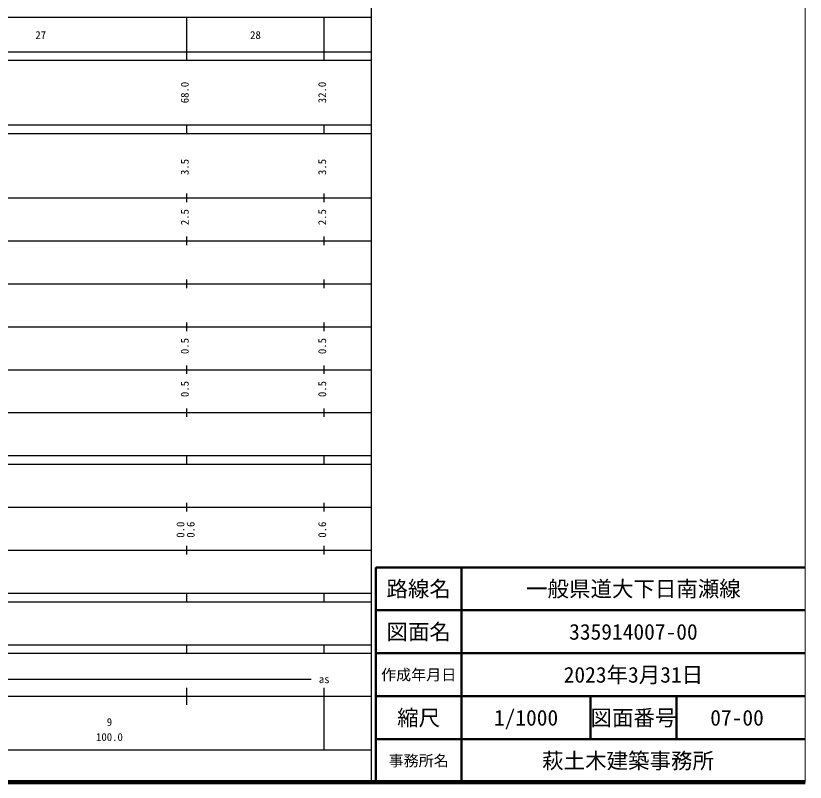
# Model space of a CAD drawing. Units: millimetres on the paper, enlarged 1000 times. Extents: x 40000 to 680000, y 20000 to 380000.
# Drawn here: x 496194 to 680000, y 20000 to 198357 of the extents above; entities that cross this region are included whole.
import ezdxf
from ezdxf.enums import TextEntityAlignment as Align

# ---------------------------------------------------------------- set-up
doc = ezdxf.new("R2010")
doc.units = ezdxf.units.MM
doc.header["$LTSCALE"] = 1000
for name, color, linetype, lineweight in [('M-TTL', 2, 'Continuous', 140), ('M-TTL-BAND', 7, 'Continuous', 25), ('M-TTL-FRAM', 2, 'Continuous', 50), ('M-TTL-LINE', 7, 'Continuous', 50)]:
    doc.layers.add(name, color=color, linetype=linetype, lineweight=lineweight)
doc.layers.add('M-TTL-TXT', color=7, linetype='Continuous')
doc.styles.add('ＭＳ ゴシック', font='')
doc.styles.get('ＭＳ ゴシック').set_extended_font_data('MS Gothic')

msp = doc.modelspace()

# ---------------------------------------------------------------- linework, layer by layer
at = {"layer": 'M-TTL', "lineweight": 13}
msp.add_line((680000, 20000), (680000, 380000), dxfattribs=at)
at = {"layer": 'M-TTL'}
msp.add_line((40000, 20000), (680000, 20000), dxfattribs=at)
at = {"layer": 'M-TTL-BAND'}
for p, q in [((579000, 20000), (579000, 370000)), ((68000, 198000), (579000, 198000)), ((536000, 188000), (536000, 198000)), ((568000, 188000), (568000, 198000)), ((40000, 190000), (579000, 190000)), ((40000, 188000), (579000, 188000)), ((40000, 173000), (579000, 173000)), ((536000, 171000), (536000, 173000)), ((568000, 171000), (568000, 173000)), ((40000, 171000), (579000, 171000)), ((536000, 155000), (536000, 157000)), ((568000, 155000), (568000, 157000)), ((40000, 156000), (579000, 156000)), ((46000, 146000), (579000, 146000)), ((536000, 145000), (536000, 147000)), ((568000, 145000), (568000, 147000)), ((536000, 135000), (536000, 137000)), ((568000, 135000), (568000, 137000)), ((52000, 136000), (579000, 136000)), ((536000, 125000), (536000, 127000)), ((568000, 125000), (568000, 127000)), ((46000, 126000), (579000, 126000)), ((52000, 116000), (579000, 116000)), ((536000, 115000), (536000, 117000)), ((568000, 115000), (568000, 117000)), ((536000, 105000), (536000, 107000)), ((568000, 105000), (568000, 107000)), ((46000, 106000), (579000, 106000)), ((40000, 96000), (579000, 96000)), ((536000, 94000), (536000, 96000)), ((568000, 94000), (568000, 96000)), ((40000, 94000), (579000, 94000)), ((536000, 83000), (536000, 85000)), ((568000, 83000), (568000, 85000)), ((49000, 84000), (579000, 84000)), ((40000, 74000), (579000, 74000)), ((536000, 73000), (536000, 75000)), ((568000, 73000), (568000, 75000)), ((40000, 64000), (579000, 64000)), ((536000, 62000), (536000, 64000)), ((568000, 62000), (568000, 64000)), ((40000, 62000), (579000, 62000)), ((40000, 52000), (579000, 52000)), ((536000, 50000), (536000, 52000)), ((568000, 50000), (568000, 52000)), ((40000, 50000), (579000, 50000)), ((71000, 44000), (565000, 44000)), ((536000, 38000), (536000, 42000)), ((568000, 27500), (568000, 42000)), ((40000, 40000), (579000, 40000)), ((68000, 27500), (579000, 27500))]:
    msp.add_line(p, q, dxfattribs=at)
at = {"layer": 'M-TTL-FRAM'}
for p, q in [((680000, 70000), (580000, 70000)), ((580000, 70000), (580000, 20000))]:
    msp.add_line(p, q, dxfattribs=at)
at = {"layer": 'M-TTL-LINE'}
for p, q in [((600000, 70000), (600000, 20000)), ((680000, 60000), (580000, 60000)), ((680000, 50000), (580000, 50000)), ((680000, 40000), (580000, 40000)), ((630000, 40000), (630000, 30000)), ((650000, 40000), (650000, 30000)), ((680000, 30000), (580000, 30000))]:
    msp.add_line(p, q, dxfattribs=at)

# ---------------------------------------------------------------- texts
at = {"layer": 'M-TTL-BAND', "style": 'ＭＳ ゴシック'}
for s, p in [('27', (502000, 192405)), ('28', (552000, 192405)), ('as', (568000, 42500)), ('9', (518000, 32523)), ('100.0', (518000, 29033))]:
    msp.add_text(s, height=1833, dxfattribs=at).set_placement(p, align=Align.BOTTOM_CENTER)
for s, p in [('68.0', (537000, 180500)), ('32.0', (569000, 180500)), ('3.5', (537000, 163174)), ('3.5', (569000, 163174)), ('2.5', (537000, 151500)), ('2.5', (569000, 151500)), ('0.5', (537000, 121500)), ('0.5', (569000, 121500)), ('0.5', (537000, 111500)), ('0.5', (569000, 111500)), ('0.0', (536000, 78764)), ('0.6', (538370, 78764)), ('0.6', (569000, 78764))]:
    msp.add_text(s, height=1833, rotation=90, dxfattribs=at).set_placement(p, align=Align.BOTTOM_CENTER)
at = {"layer": 'M-TTL-TXT', "style": 'ＭＳ ゴシック'}
for s, height, p in [('路線名', 3666, (590000, 65000)), ('路線名', 3666, (590000, 65000)), ('一般県道大下日南瀬線', 3666, (640000, 65000)), ('図面名', 3666, (590000, 55000)), ('図面名', 3666, (590000, 55000)), ('335914007-00', 3666, (640000, 55000)), ('作成年月日', 2566, (590000, 45000)), ('作成年月日', 2566, (590000, 45000)), ('2023年3月31日', 3666, (640000, 45000)), ('縮尺', 3666, (590000, 35000)), ('縮尺', 3666, (590000, 35000)), ('1/1000', 3666, (615000, 35000)), ('図面番号', 3666, (640000, 35000)), ('図面番号', 3666, (640000, 35000)), ('07-00', 3666, (664125, 35000)), ('事務所名', 2566, (590000, 25000)), ('事務所名', 2566, (590000, 25000)), ('萩土木建築事務所 ', 3666, (640000, 25000))]:
    msp.add_text(s, height=height, dxfattribs=at).set_placement(p, align=Align.MIDDLE_CENTER)

doc.saveas('drawing.dxf')
